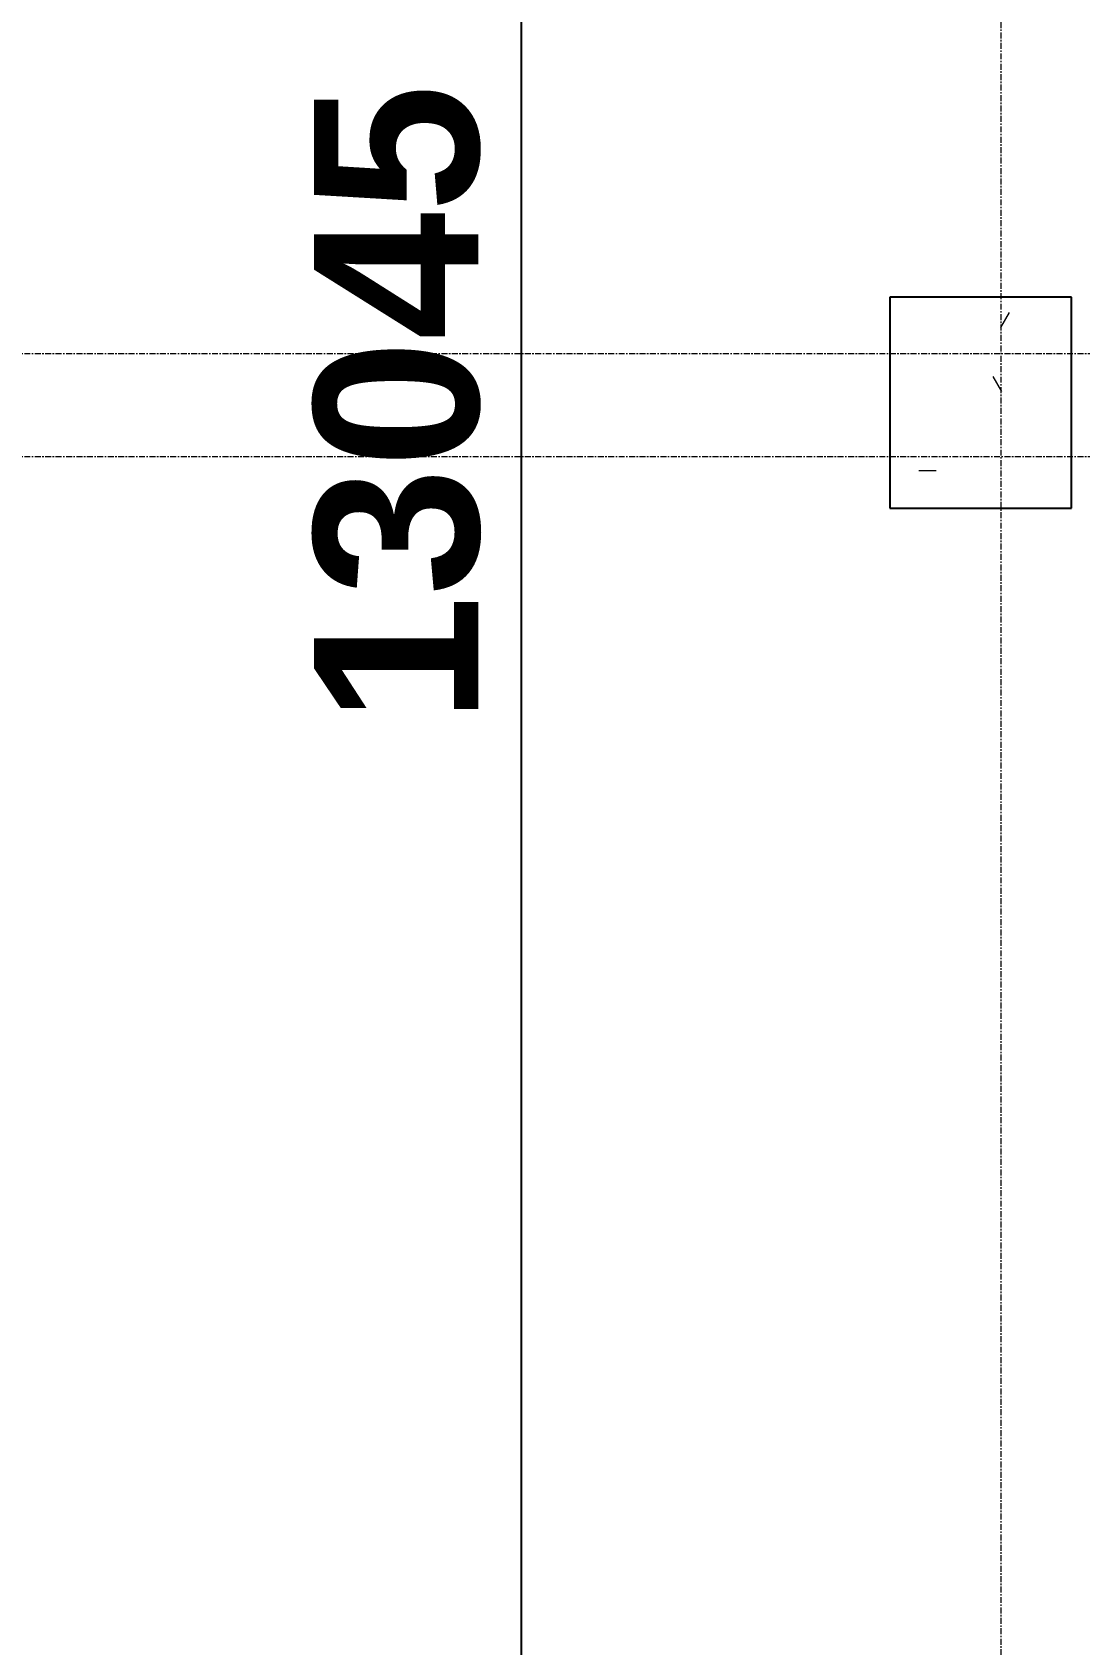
# Model space of a CAD drawing. Header units: inches. Extents: x 22 to 382261, y 22 to 371281.
# Drawn here: x 269010 to 271243, y 213740 to 217176 of the extents above; entities that cross this region are included whole.
import ezdxf

# ---------------------------------------------------------------- set-up
doc = ezdxf.new("R2010")
doc.units = ezdxf.units.IN
doc.header["$MEASUREMENT"] = 0
doc.linetypes.add('Grid Line 1_2_', pattern=[22.225, 12.7, -3.175, 3.175, -3.175])
for name, color, linetype, lineweight in [('A-ANNO-DIMS', 211, 'Continuous', 9), ('A-COLS', 52, 'Continuous', 9), ('S-GRID', 1, 'Continuous', 9)]:
    doc.layers.add(name, color=color, linetype=linetype, lineweight=lineweight)
doc.styles.add('Arial_B', font='arialbd.ttf', dxfattribs={"height": 350.793651})
doc.dimstyles.new('2', dxfattribs={"dimscale": 304.8, "dimtxt": 346.888196, "dimasz": 0.221354, "dimexe": 1.338583, "dimexo": 0.0625, "dimgap": 0.278871, "dimtad": 1, "dimdec": 0, "dimzin": 0, "dimdsep": 46, "dimtxsty": 'Arial_B', "dimblk1": 'OBLIQUE', "dimblk2": 'OBLIQUE', "dimsah": 1, "dimcen": 0.09, "dimdle": 0.557743, "dimazin": 0, "dimtfac": 1, "dimtdec": 4, "dimtix": 1, "dimtmove": 0, "dimatfit": 3, "dimfxl": 0.557743, "dimfxlon": 1, "dimtvp": 1, "dimtolj": 1, "dimtzin": 0, "dimarcsym": 2})

# ---------------------------------------------------------------- blocks, each defined once
blk = doc.blocks.new('_Oblique')
at = {"color": 0, "linetype": 'ByBlock', "lineweight": -2}
blk.add_line((-0.5, -0.5), (0.5, 0.5), dxfattribs=at)
blk = doc.blocks.new('*D4123')
at = {"layer": 'A-ANNO-DIMS', "color": 0, "lineweight": -2, "transparency": 16777216}
for p, q in [((270052.7, 209692.1), (270052.7, 223077.1)), ((269961.7, 222907.1), (270460.7, 222907.1)), ((269961.7, 209862.1), (270460.7, 209862.1))]:
    blk.add_line(p, q, dxfattribs=at)
at = {"layer": 'Defpoints', "color": 0, "transparency": 16777216}
for p in [(269942.7, 222907.1), (270052.7, 222907.1), (269942.7, 209862.1)]:
    blk.add_point(p, dxfattribs=at)
at = {"layer": 'A-ANNO-DIMS', "color": 0, "lineweight": -2, "transparency": 16777216, "xscale": 67.46874999999999, "yscale": 67.46874999999999, "zscale": 67.46874999999999}
for p, rotation in [((270052.7, 222907.1), 90), ((270052.7, 209862.1), 270)]:
    blk.add_blockref('_Oblique', p, dxfattribs=dict(at, rotation=rotation))
at = {"layer": 'A-ANNO-DIMS', "color": 0, "transparency": 16777216, "insert": (269788.6, 216384.6), "char_height": 350.79, "width": 1026.089, "attachment_point": 5, "rotation": 90, "style": 'Arial_B'}
blk.add_mtext('\\A1;13045', dxfattribs=at)

msp = doc.modelspace()

# ---------------------------------------------------------------- hatches: boundary and pattern name
at = {"layer": 'A-COLS'}
h = msp.add_hatch(dxfattribs=at)
h.set_pattern_fill('FP_2', color=256, style=0, pattern_type=2)
h.set_pattern_definition([(0, (255029.06, 214453.94), (894.08, 223.52), [36.88, -633.68, 36.88, -633.68, -3576.32]), (0, (255029.06, 214453.94), (894.08, 223.52), [-1341.12, 36.881, -1304.239, 36.881, -633.679, -1564.64]), (0, (255029.06, 214453.94), (894.08, 223.52), [-3352.8, 36.88, -410.16, 36.88, -1080.72]), (120, (255364.34, 214565.7), (-640.614, 662.536), [36.88, -633.68, 36.88, -4210]), (120, (255364.34, 214565.7), (-640.614, 662.536), [-707.44, -633.68, 36.88, -1304.24, -2235.2]), (120, (255364.34, 214565.7), (-640.614, 662.536), [-2682.24, 36.88, -633.68, 36.88, -1527.76]), (120, (255364.34, 214565.7), (-640.614, 662.536), [-3389.68, -410.16, 36.88, -1080.72]), (240, (255476.1, 215012.74), (-253.466, -886.056), [36.88, -633.68, 36.88, -4210]), (240, (255476.1, 215012.74), (-253.466, -886.056), [-707.44, -633.68, 36.88, -1304.24, -2235.2]), (240, (255476.1, 215012.74), (-253.466, -886.056), [-2682.24, 36.88, -633.68, 36.88, -1527.76]), (240, (255476.1, 215012.74), (-253.466, -886.056), [-3389.68, -410.16, 36.88, -1080.72])])
h.paths.add_polyline_path([(271225.3, 216162.1), (271225.3, 216612.1), (270837.8, 216612.1), (270837.8, 216162.1), (271183.2, 216162.1)])

# ---------------------------------------------------------------- linework, layer by layer
at = {"layer": 'A-COLS', "lineweight": 25}
for p, q in [((270837.8, 216612.1), (270837.8, 216162.1)), ((271225.3, 216612.1), (270837.8, 216612.1)), ((271225.3, 216162.1), (271225.3, 216612.1)), ((270837.8, 216162.1), (271225.3, 216162.1))]:
    msp.add_line(p, q, dxfattribs=at)
at = {"layer": 'S-GRID', "linetype": 'Grid Line 1_2_'}
for p, q in [((271075.3, 205050.6), (271075.3, 229464.7)), ((241945.3, 216492.1), (279511.2, 216492.1)), ((241945.3, 216272.1), (279511.2, 216272.1))]:
    msp.add_line(p, q, dxfattribs=at)

# ---------------------------------------------------------------- dimensions: what is measured, and where the dimension line sits
at = {"layer": 'A-ANNO-DIMS'}
dim = msp.add_linear_dim(base=(270052.7, 222907.1), p1=(269942.7, 209862.1), p2=(269942.7, 222907.1), angle=90, dimstyle='2', override={"dimpost": '<>', "dimfxl": 13045}, dxfattribs=at)
dim.commit()
dim.dimension.update_dxf_attribs({"geometry": '*D4123', "text_midpoint": (269788.6, 216384.6)})

doc.saveas('drawing.dxf')
